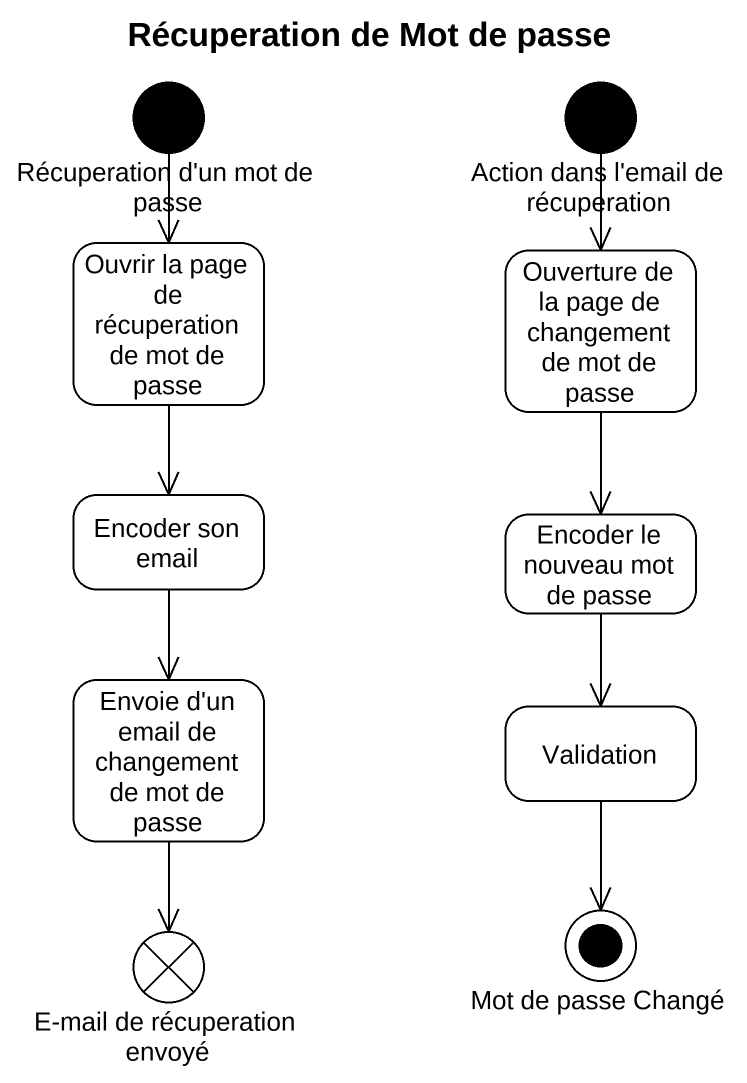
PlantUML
@startuml
title Récuperation de Mot de passe
hide empty description
state "Récuperation d'un mot de passe" as Récuperation_d_un_mot_de <<start>>
state "Action dans l'email de récuperation" as Action_dans_l_email_de <<start>>
state "Ouvrir la page de récuperation de mot de passe" as Ouvrir_la_page_de
state "Ouverture de la page de changement de mot de passe" as Ouverture_de_la_page_de
state "Encoder son email" as Encoder_son_email
state "Encoder le nouveau mot de passe" as Encoder_le_nouveau_mot_de
state "Envoie d'un email de changement de mot de passe" as Envoie_d_un_email_de
state Validation
state "E-mail de récuperation envoyé" as E_mail_de_récuperation <<end>>
state "Mot de passe Changé" as Mot_de_passe_Changé <<end>>
Récuperation_d_un_mot_de --> Ouvrir_la_page_de
Action_dans_l_email_de --> Ouverture_de_la_page_de
Ouvrir_la_page_de --> Encoder_son_email
Ouverture_de_la_page_de --> Encoder_le_nouveau_mot_de
Encoder_son_email --> Envoie_d_un_email_de
Encoder_le_nouveau_mot_de --> Validation
Envoie_d_un_email_de --> E_mail_de_récuperation
Validation --> Mot_de_passe_Changé
@enduml
